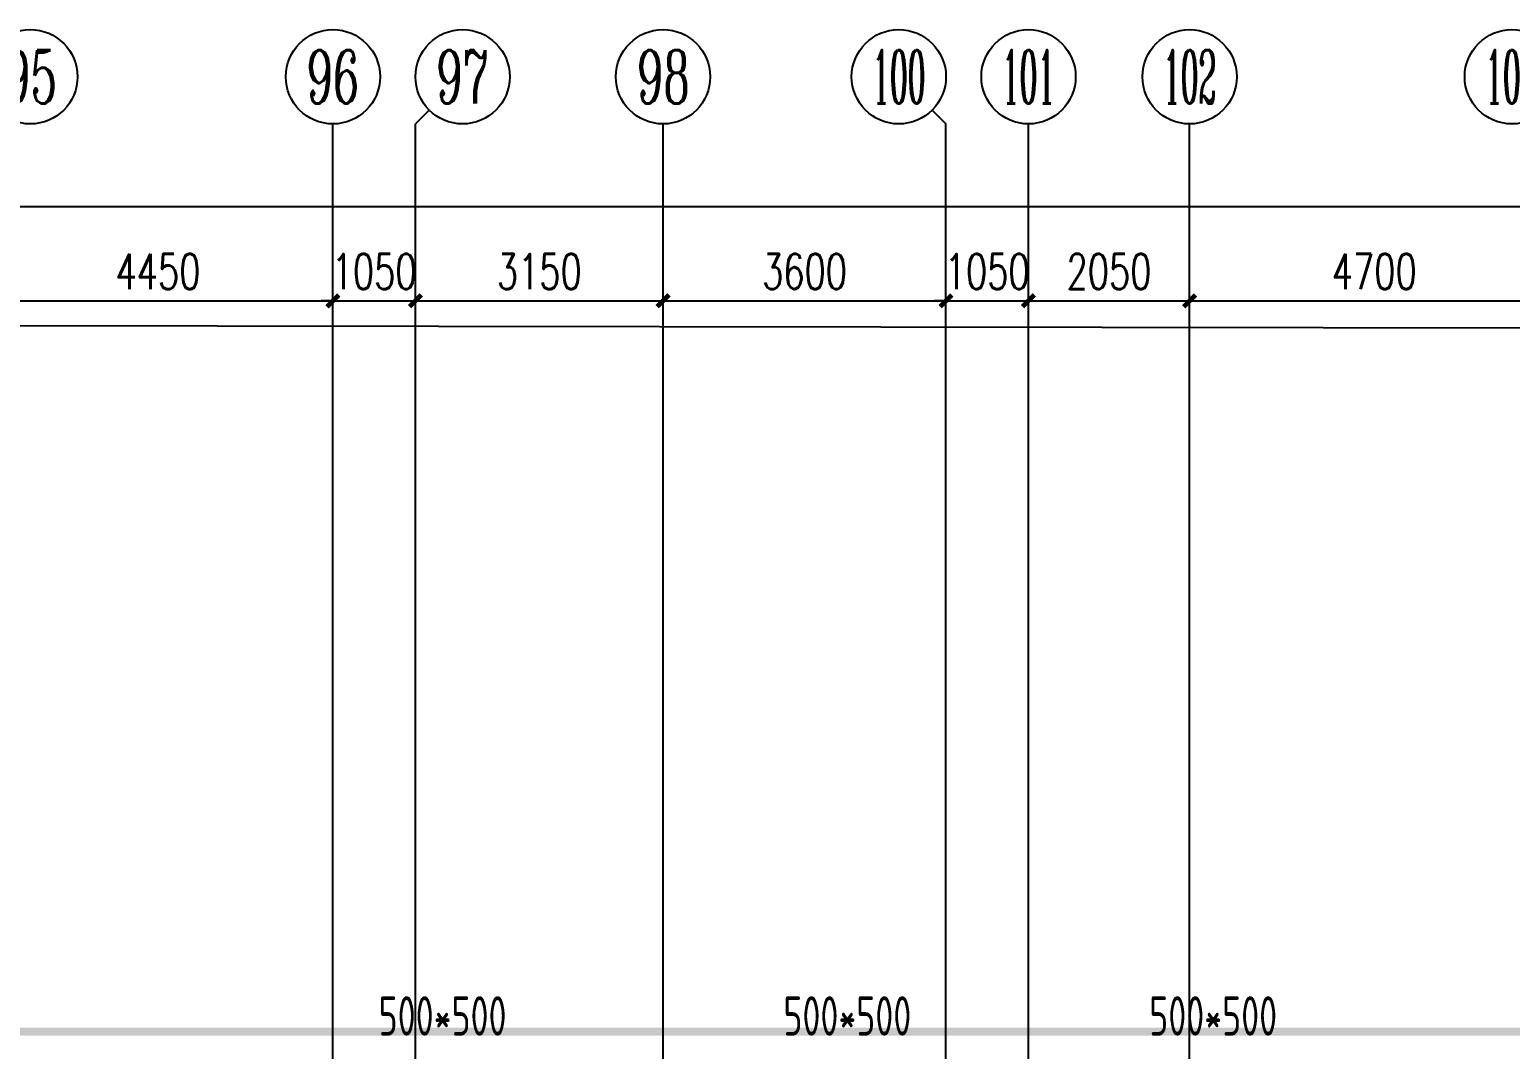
# Model space of a CAD drawing. Extents: x 369444 to 684549, y -549309 to 575337.
# Drawn here: x 541065 to 559906, y 470932 to 483905 of the extents above; entities that cross this region are included whole.
import ezdxf
from ezdxf.enums import TextEntityAlignment as Align

# ---------------------------------------------------------------- set-up
doc = ezdxf.new("R2010")
doc.units = 0
doc.header["$LTSCALE"] = 1000
doc.header["$MEASUREMENT"] = 0
doc.linetypes.add('DASH', pattern=[0.35, 0.25, -0.1])
doc.layers.add('11-6-5', color=2, linetype='Continuous', lineweight=0, true_color=0xffff00)
for name, color, linetype in [('AXIS', 3, 'Continuous'), ('AXIS_TEXT', 7, 'Continuous'), ('DOTE', 1, 'Continuous'), ('防火分区线', 7, 'Continuous')]:
    doc.layers.add(name, color=color, linetype=linetype)
doc.layers.add('不要动图层', color=140, linetype='Continuous', plot=False)
doc.styles.add('_TCH_AXIS', font='COMPLEX', dxfattribs={"bigfont": 'GBCBIG'})
doc.styles.add('_TCH_DIM_T3', font='SIMPLEX', dxfattribs={"width": 0.705882, "bigfont": 'GBCBIG'})
doc.styles.add('COMPLEX', font='COMPLEX')
doc.styles.add('yjkcad', font='yjkeng.shx', dxfattribs={"width": 0.7, "height": 250, "bigfont": 'yjkchn.shx'})
doc.dimstyles.new('_TCH_ARCH&&150', dxfattribs={"dimtxt": 446.25, "dimasz": 150, "dimexe": 375, "dimexo": 450, "dimgap": 150, "dimtad": 1, "dimdec": 0, "dimzin": 0, "dimdsep": 46, "dimtxsty": '_TCH_DIM_T3', "dimblk": 'ARCHTICK', "dimcen": 0.09, "dimclrt": 7, "dimazin": 2, "dimtfac": 1, "dimtdec": 0, "dimtix": 1, "dimtmove": 2, "dimatfit": 3, "dimfxl": 0, "dimtolj": 1, "dimtzin": 0, "dimarcsym": 0})

# ---------------------------------------------------------------- blocks, each defined once
blk = doc.blocks.new('_ArchTick')
at = {"color": 0, "linetype": 'ByBlock', "const_width": 0.4}
blk.add_lwpolyline([(-0.5, -0.5), (0.5, 0.5)], dxfattribs=at)
blk = doc.blocks.new('*D1183')
at = {"layer": 'AXIS', "color": 0, "lineweight": -2, "transparency": 16777216}
for p, q in [((540474, 477155), (540474, 480830)), ((544924, 477155), (544924, 480830)), ((540474, 480455), (544924, 480455))]:
    blk.add_line(p, q, dxfattribs=at)
at = {"layer": 'Defpoints', "color": 0, "transparency": 16777216}
for p in [(544924, 480455), (540474, 476705), (544924, 476705)]:
    blk.add_point(p, dxfattribs=at)
at = {"layer": 'AXIS', "color": 0, "lineweight": -2, "transparency": 16777216, "xscale": 150, "yscale": 150, "zscale": 150, "rotation": 180}
blk.add_blockref('_ArchTick', (540474, 480455), dxfattribs=at)
at = {"layer": 'AXIS', "color": 0, "lineweight": -2, "transparency": 16777216, "xscale": 150, "yscale": 150, "zscale": 150}
blk.add_blockref('_ArchTick', (544924, 480455), dxfattribs=at)
at = {"layer": 'AXIS', "color": 7, "lineweight": -2, "transparency": 16777216, "insert": (542699, 480828), "char_height": 446.2, "attachment_point": 5, "style": '_TCH_DIM_T3'}
blk.add_mtext('\\A1;4450', dxfattribs=at)
blk = doc.blocks.new('*D1184')
at = {"layer": 'AXIS', "color": 0, "lineweight": -2, "transparency": 16777216}
for p, q in [((544924, 477155), (544924, 480830)), ((545974, 477155), (545974, 480830)), ((544924, 480455), (544774, 480455)), ((544924, 480455), (545974, 480455)), ((545974, 480455), (546124, 480455))]:
    blk.add_line(p, q, dxfattribs=at)
at = {"layer": 'Defpoints', "color": 0, "transparency": 16777216}
for p in [(545974, 480455), (544924, 476705), (545974, 476705)]:
    blk.add_point(p, dxfattribs=at)
at = {"layer": 'AXIS', "color": 0, "lineweight": -2, "transparency": 16777216, "xscale": 150, "yscale": 150, "zscale": 150}
blk.add_blockref('_ArchTick', (544924, 480455), dxfattribs=at)
at = {"layer": 'AXIS', "color": 0, "lineweight": -2, "transparency": 16777216, "xscale": 150, "yscale": 150, "zscale": 150, "rotation": 180}
blk.add_blockref('_ArchTick', (545974, 480455), dxfattribs=at)
at = {"layer": 'AXIS', "color": 7, "lineweight": -2, "transparency": 16777216, "insert": (545449, 480828), "char_height": 446.2, "attachment_point": 5, "style": '_TCH_DIM_T3'}
blk.add_mtext('\\A1;1050', dxfattribs=at)
blk = doc.blocks.new('*D1185')
at = {"layer": 'AXIS', "color": 0, "lineweight": -2, "transparency": 16777216}
for p, q in [((545974, 477155), (545974, 480830)), ((549125, 477155), (549125, 480830)), ((545974, 480455), (549125, 480455))]:
    blk.add_line(p, q, dxfattribs=at)
at = {"layer": 'Defpoints', "color": 0, "transparency": 16777216}
for p in [(549125, 480455), (545974, 476705), (549125, 476705)]:
    blk.add_point(p, dxfattribs=at)
at = {"layer": 'AXIS', "color": 0, "lineweight": -2, "transparency": 16777216, "xscale": 150, "yscale": 150, "zscale": 150, "rotation": 180}
blk.add_blockref('_ArchTick', (545974, 480455), dxfattribs=at)
at = {"layer": 'AXIS', "color": 0, "lineweight": -2, "transparency": 16777216, "xscale": 150, "yscale": 150, "zscale": 150}
blk.add_blockref('_ArchTick', (549125, 480455), dxfattribs=at)
at = {"layer": 'AXIS', "color": 7, "lineweight": -2, "transparency": 16777216, "insert": (547550, 480828), "char_height": 446.2, "attachment_point": 5, "style": '_TCH_DIM_T3'}
blk.add_mtext('\\A1;3150', dxfattribs=at)
blk = doc.blocks.new('*D1186')
at = {"layer": 'AXIS', "color": 0, "lineweight": -2, "transparency": 16777216}
for p, q in [((549125, 477155), (549125, 480830)), ((552724, 477155), (552724, 480830)), ((549125, 480455), (552724, 480455))]:
    blk.add_line(p, q, dxfattribs=at)
at = {"layer": 'Defpoints', "color": 0, "transparency": 16777216}
for p in [(552724, 480455), (549125, 476705), (552724, 476705)]:
    blk.add_point(p, dxfattribs=at)
at = {"layer": 'AXIS', "color": 0, "lineweight": -2, "transparency": 16777216, "xscale": 150, "yscale": 150, "zscale": 150, "rotation": 180}
blk.add_blockref('_ArchTick', (549125, 480455), dxfattribs=at)
at = {"layer": 'AXIS', "color": 0, "lineweight": -2, "transparency": 16777216, "xscale": 150, "yscale": 150, "zscale": 150}
blk.add_blockref('_ArchTick', (552724, 480455), dxfattribs=at)
at = {"layer": 'AXIS', "color": 7, "lineweight": -2, "transparency": 16777216, "insert": (550925, 480828), "char_height": 446.2, "attachment_point": 5, "style": '_TCH_DIM_T3'}
blk.add_mtext('\\A1;3600', dxfattribs=at)
blk = doc.blocks.new('*D1187')
at = {"layer": 'AXIS', "color": 0, "lineweight": -2, "transparency": 16777216}
for p, q in [((552724, 477155), (552724, 480830)), ((553774, 477155), (553774, 480830)), ((552724, 480455), (552574, 480455)), ((552724, 480455), (553774, 480455)), ((553774, 480455), (553924, 480455))]:
    blk.add_line(p, q, dxfattribs=at)
at = {"layer": 'Defpoints', "color": 0, "transparency": 16777216}
for p in [(553774, 480455), (552724, 476705), (553774, 476705)]:
    blk.add_point(p, dxfattribs=at)
at = {"layer": 'AXIS', "color": 0, "lineweight": -2, "transparency": 16777216, "xscale": 150, "yscale": 150, "zscale": 150}
blk.add_blockref('_ArchTick', (552724, 480455), dxfattribs=at)
at = {"layer": 'AXIS', "color": 0, "lineweight": -2, "transparency": 16777216, "xscale": 150, "yscale": 150, "zscale": 150, "rotation": 180}
blk.add_blockref('_ArchTick', (553774, 480455), dxfattribs=at)
at = {"layer": 'AXIS', "color": 7, "lineweight": -2, "transparency": 16777216, "insert": (553249, 480828), "char_height": 446.2, "attachment_point": 5, "style": '_TCH_DIM_T3'}
blk.add_mtext('\\A1;1050', dxfattribs=at)
blk = doc.blocks.new('*D1188')
at = {"layer": 'AXIS', "color": 0, "lineweight": -2, "transparency": 16777216}
for p, q in [((553774, 477155), (553774, 480830)), ((555824, 477155), (555824, 480830)), ((553774, 480455), (555824, 480455))]:
    blk.add_line(p, q, dxfattribs=at)
at = {"layer": 'Defpoints', "color": 0, "transparency": 16777216}
for p in [(555824, 480455), (553774, 476705), (555824, 476705)]:
    blk.add_point(p, dxfattribs=at)
at = {"layer": 'AXIS', "color": 0, "lineweight": -2, "transparency": 16777216, "xscale": 150, "yscale": 150, "zscale": 150, "rotation": 180}
blk.add_blockref('_ArchTick', (553774, 480455), dxfattribs=at)
at = {"layer": 'AXIS', "color": 0, "lineweight": -2, "transparency": 16777216, "xscale": 150, "yscale": 150, "zscale": 150}
blk.add_blockref('_ArchTick', (555824, 480455), dxfattribs=at)
at = {"layer": 'AXIS', "color": 7, "lineweight": -2, "transparency": 16777216, "insert": (554799, 480828), "char_height": 446.2, "attachment_point": 5, "style": '_TCH_DIM_T3'}
blk.add_mtext('\\A1;2050', dxfattribs=at)
blk = doc.blocks.new('*D1189')
at = {"layer": 'AXIS', "color": 0, "lineweight": -2, "transparency": 16777216}
for p, q in [((555824, 477155), (555824, 480830)), ((560524, 477155), (560524, 480830)), ((555824, 480455), (560524, 480455))]:
    blk.add_line(p, q, dxfattribs=at)
at = {"layer": 'Defpoints', "color": 0, "transparency": 16777216}
for p in [(560524, 480455), (555824, 476705), (560524, 476705)]:
    blk.add_point(p, dxfattribs=at)
at = {"layer": 'AXIS', "color": 0, "lineweight": -2, "transparency": 16777216, "xscale": 150, "yscale": 150, "zscale": 150, "rotation": 180}
blk.add_blockref('_ArchTick', (555824, 480455), dxfattribs=at)
at = {"layer": 'AXIS', "color": 0, "lineweight": -2, "transparency": 16777216, "xscale": 150, "yscale": 150, "zscale": 150}
blk.add_blockref('_ArchTick', (560524, 480455), dxfattribs=at)
at = {"layer": 'AXIS', "color": 7, "lineweight": -2, "transparency": 16777216, "insert": (558174, 480828), "char_height": 446.2, "attachment_point": 5, "style": '_TCH_DIM_T3'}
blk.add_mtext('\\A1;4700', dxfattribs=at)
blk = doc.blocks.new('*D1302')
at = {"layer": 'AXIS', "color": 0, "lineweight": -2, "transparency": 16777216}
for p, q in [((380524, 477155), (380524, 482030)), ((614224, 477155), (614224, 482030)), ((380524, 481655), (614224, 481655))]:
    blk.add_line(p, q, dxfattribs=at)
at = {"layer": 'Defpoints', "color": 0, "transparency": 16777216}
for p in [(614224, 481655), (380524, 476705), (614224, 476705)]:
    blk.add_point(p, dxfattribs=at)
at = {"layer": 'AXIS', "color": 0, "lineweight": -2, "transparency": 16777216, "xscale": 150, "yscale": 150, "zscale": 150, "rotation": 180}
blk.add_blockref('_ArchTick', (380524, 481655), dxfattribs=at)
at = {"layer": 'AXIS', "color": 0, "lineweight": -2, "transparency": 16777216, "xscale": 150, "yscale": 150, "zscale": 150}
blk.add_blockref('_ArchTick', (614224, 481655), dxfattribs=at)
at = {"layer": 'AXIS', "color": 7, "lineweight": -2, "transparency": 16777216, "insert": (497374, 482028), "char_height": 446.2, "attachment_point": 5, "style": '_TCH_DIM_T3'}
blk.add_mtext('\\A1;233700', dxfattribs=at)
blk = doc.blocks.new('_AXISO')
blk.add_circle((0, 0), 0.5)
at = {"layer": 'AXIS_TEXT', "style": 'COMPLEX', "width": 1.041667}
blk.add_attdef('A', text='', height=0.56, dxfattribs=at).set_placement((-0.25, -0.28), (0.25, -0.28), align=Align.FIT)

msp = doc.modelspace()

# ---------------------------------------------------------------- linework, layer by layer
at = {"layer": 'AXIS'}
for p, q in [((544924.5, 476704.8), (544924.5, 482704.8)), ((546150.2, 482880.5), (545974.5, 482704.8)), ((545974.5, 476704.8), (545974.5, 482704.8)), ((549124.5, 476704.8), (549124.5, 482704.8)), ((552548.7, 482880.5), (552724.5, 482704.8)), ((552724.5, 476704.8), (552724.5, 482704.8)), ((553774.5, 476704.8), (553774.5, 482704.8)), ((555824.5, 476704.8), (555824.5, 482704.8))]:
    msp.add_line(p, q, dxfattribs=at)
at = {"layer": 'DOTE', "color": 8}
for p, q in [((544924.5, 59364.2), (544924.5, 476704.8)), ((545974.5, 261807), (545974.5, 476704.8)), ((549124.5, 261807), (549124.5, 476704.8)), ((552724.5, 59364.2), (552724.5, 476704.8)), ((553774.5, 261807), (553774.5, 476704.8)), ((555824.5, 261807), (555824.5, 476704.8))]:
    msp.add_line(p, q, dxfattribs=at)
at = {"layer": '不要动图层'}
msp.add_lwpolyline([(374141.4, 480401.6), (608632.4, 480035.6), (630599.4, 458002.6), (630103.6, 140971.4), (534606.6, 140971.5), (534606.6, 44667.5), (383961.4, 44901.6), (384134.4, 155731.6), (384114.4, 173450.6), (374190.4, 173466.6), (373839.4, 234426.6), (373748.4, 250410.6), (374011.4, 393904.6)], close=True, dxfattribs=at)
at = {"layer": '防火分区线', "color": 3, "linetype": 'DASH', "ltscale": 8, "const_width": 100}
msp.add_lwpolyline([(537464.5, 471156.9), (592574.5, 471156.9)], dxfattribs=at)

# ---------------------------------------------------------------- block references
at = {"layer": 'AXIS', "lineweight": -2}
ref = msp.add_blockref('_AXISO', (541074.5, 483304.8), dxfattribs=dict(at, xscale=1200, yscale=1200, zscale=1200))
ref.add_attrib('A', '95', dxfattribs={"layer": 'AXIS_TEXT', "lineweight": -2, "ltscale": 6, "height": 678.82, "style": '_TCH_AXIS', "width": 0.617647}).set_placement((540735.1, 482965.4), (541413.9, 482965.4), align=Align.FIT)
ref = msp.add_blockref('_AXISO', (544924.5, 483304.8), dxfattribs=dict(at, xscale=1200, yscale=1200, zscale=1200))
ref.add_attrib('A', '96', dxfattribs={"layer": 'AXIS_TEXT', "lineweight": -2, "ltscale": 6, "height": 678.82, "style": '_TCH_AXIS', "width": 0.617647}).set_placement((544585.1, 482965.4), (545263.9, 482965.4), align=Align.FIT)
ref = msp.add_blockref('_AXISO', (546574.5, 483304.8), dxfattribs=dict(at, xscale=1200, yscale=1200, zscale=1200))
ref.add_attrib('A', '97', dxfattribs={"layer": 'AXIS_TEXT', "lineweight": -2, "ltscale": 6, "height": 678.82, "style": '_TCH_AXIS', "width": 0.617647}).set_placement((546235.1, 482965.4), (546913.9, 482965.4), align=Align.FIT)
ref = msp.add_blockref('_AXISO', (549124.5, 483304.8), dxfattribs=dict(at, xscale=1200, yscale=1200, zscale=1200))
ref.add_attrib('A', '98', dxfattribs={"layer": 'AXIS_TEXT', "lineweight": -2, "ltscale": 6, "height": 678.82, "style": '_TCH_AXIS', "width": 0.617647}).set_placement((548785.1, 482965.4), (549464, 482965.4), align=Align.FIT)
ref = msp.add_blockref('_AXISO', (552124.5, 483304.8), dxfattribs=dict(at, xscale=1200, yscale=1200, zscale=1200))
ref.add_attrib('A', '100', dxfattribs={"layer": 'AXIS_TEXT', "lineweight": -2, "ltscale": 6, "height": 678.82, "style": '_TCH_AXIS', "width": 0.428571}).set_placement((551785.1, 482965.4), (552463.9, 482965.4), align=Align.FIT)
ref = msp.add_blockref('_AXISO', (553774.5, 483304.8), dxfattribs=dict(at, xscale=1200, yscale=1200, zscale=1200))
ref.add_attrib('A', '101', dxfattribs={"layer": 'AXIS_TEXT', "lineweight": -2, "ltscale": 6, "height": 678.82, "style": '_TCH_AXIS', "width": 0.477273}).set_placement((553435.1, 482965.4), (554113.9, 482965.4), align=Align.FIT)
ref = msp.add_blockref('_AXISO', (555824.5, 483304.8), dxfattribs=dict(at, xscale=1200, yscale=1200, zscale=1200))
ref.add_attrib('A', '102', dxfattribs={"layer": 'AXIS_TEXT', "lineweight": -2, "ltscale": 6, "height": 678.82, "style": '_TCH_AXIS', "width": 0.428571}).set_placement((555485.1, 482965.4), (556163.9, 482965.4), align=Align.FIT)
ref = msp.add_blockref('_AXISO', (559924.5, 483304.8), dxfattribs=dict(at, xscale=1200, yscale=1200, zscale=1200))
ref.add_attrib('A', '104', dxfattribs={"layer": 'AXIS_TEXT', "lineweight": -2, "ltscale": 6, "height": 678.82, "style": '_TCH_AXIS', "width": 0.411765}).set_placement((559585.1, 482965.4), (560263.9, 482965.4), align=Align.FIT)

# ---------------------------------------------------------------- texts
at = {"layer": '11-6-5', "color": 0, "char_height": 500, "attachment_point": 8, "style": 'yjkcad'}
for insert in [(546319.3, 471107.1, -3600), (551469.3, 471107.1, -3600), (556124.3, 471107.1, -3600)]:
    msp.add_mtext('500*500', dxfattribs=dict(at, insert=insert))

# ---------------------------------------------------------------- dimensions: what is measured, and where the dimension line sits
at = {"layer": 'AXIS', "lineweight": -2}
for p1, p2, distance, text, picture, middle in [((380524.5, 476704.8), (614224.5, 476704.8), 4950, '233700', '*D1302', (497374.5, 482027.9)), ((540474.5, 476704.8), (544924.5, 476704.8), 3750, '4450', '*D1183', (542699.5, 480827.9)), ((544924.5, 476704.8), (545974.5, 476704.8), 3750, '1050', '*D1184', (545449.5, 480827.9)), ((545974.5, 476704.8), (549124.5, 476704.8), 3750, '3150', '*D1185', (547549.5, 480827.9)), ((549124.5, 476704.8), (552724.5, 476704.8), 3750, '3600', '*D1186', (550924.5, 480827.9)), ((552724.5, 476704.8), (553774.5, 476704.8), 3750, '1050', '*D1187', (553249.5, 480827.9)), ((553774.5, 476704.8), (555824.5, 476704.8), 3750, '2050', '*D1188', (554799.5, 480827.9)), ((555824.5, 476704.8), (560524.5, 476704.8), 3750, '4700', '*D1189', (558174.5, 480827.9))]:
    dim = msp.add_aligned_dim(p1=p1, p2=p2, distance=distance, text=text, dimstyle='_TCH_ARCH&&150', dxfattribs=at)
    dim.commit()
    dim.dimension.update_dxf_attribs({"geometry": picture, "text_midpoint": middle})

doc.saveas('drawing.dxf')
